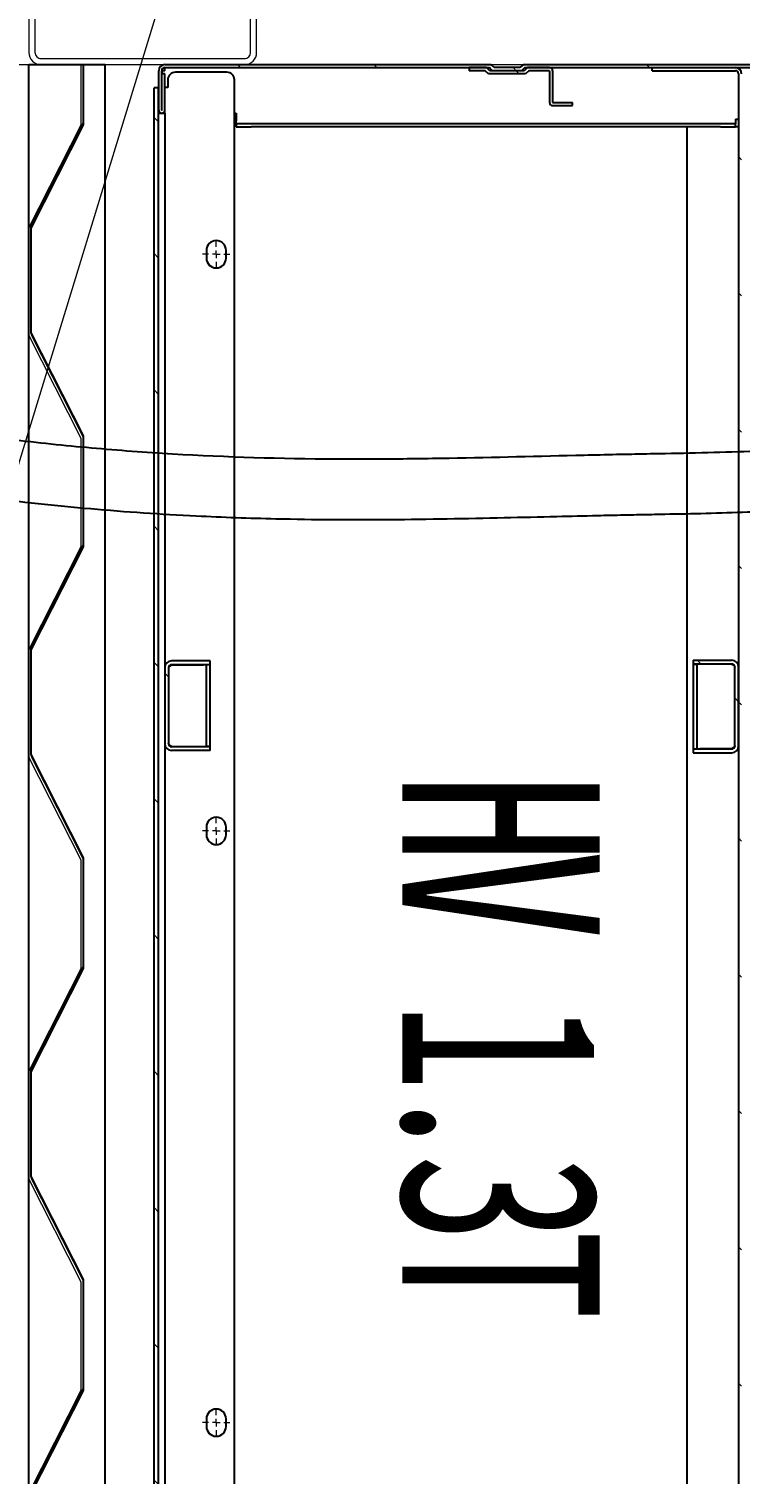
# Model space of a CAD drawing. Header units: millimetres. Extents: x 55614 to 110757, y -66981 to -47484.
# Drawn here: x 67512 to 67980, y -59924 to -58971 of the extents above; entities that cross this region are included whole.
import ezdxf

# ---------------------------------------------------------------- set-up
doc = ezdxf.new("R2010")
doc.units = ezdxf.units.MM
doc.linetypes.add('CENTER2', pattern=[28.574999, 19.049999, -3.175, 3.175, -3.175])
doc.layers.get('0').update_dxf_attribs({"lineweight": 15})
for name, color, linetype, lineweight in [('CO', 7, 'Continuous', 9), ('THICK', 7, 'Continuous', 0), ('中心线', 1, 'CENTER2', 18), ('标注', 1, 'Continuous', 18)]:
    doc.layers.add(name, color=color, linetype=linetype, lineweight=lineweight)
doc.styles.get("Standard").update_dxf_attribs({"font": 'isocp.shx', "width": 0.707, "bigfont": 'hztxt.shx'})
doc.styles.add('标准', font='simsun.ttc', dxfattribs={"width": 0.667})
doc.dimstyles.new('DJ', dxfattribs={"dimtxt": 75, "dimasz": 75, "dimexe": 20, "dimexo": 0, "dimgap": 20, "dimtad": 1, "dimdec": 1, "dimtxsty": 'Standard', "dimcen": 10, "dimclrd": 95, "dimclre": 95, "dimclrt": 95, "dimadec": 0, "dimazin": 0, "dimtfac": 1, "dimtdec": 1, "dimtmove": 1, "dimatfit": 3, "dimfxl": 1, "dimlwd": 13, "dimlwe": 15, "dimarcsym": 0})
pattern_1 = [(135, (13800.79, -83364.82), (-44.9013, -44.9013), [])]

# ---------------------------------------------------------------- blocks, each defined once
blk = doc.blocks.new('SW_CENTERMARKSYMBOL_8')
at = {"layer": '中心线', "color": 0}
for p, q in [((-5, 0), (-9, 0)), ((0, 0), (-2.5, 0)), ((0, 5), (0, 9)), ((0, 0), (0, 2.5)), ((0, 0), (0, -2.5)), ((0, 0), (2.5, 0)), ((5, 0), (9, 0)), ((0, -5), (0, -9))]:
    blk.add_line(p, q, dxfattribs=at)
blk = doc.blocks.new('SW_CENTERMARKSYMBOL_9')
at = {"layer": '中心线', "color": 0}
for p, q in [((-5, 0), (-9, 0)), ((0, 0), (-2.5, 0)), ((0, 5), (0, 9)), ((0, 0), (0, 2.5)), ((0, 0), (0, -2.5)), ((0, 0), (2.5, 0)), ((5, 0), (9, 0)), ((0, -5), (0, -9))]:
    blk.add_line(p, q, dxfattribs=at)
blk = doc.blocks.new('SW_CENTERMARKSYMBOL_10')
at = {"layer": '中心线', "color": 0}
for p, q in [((-5, 0), (-9, 0)), ((0, 0), (-2.5, 0)), ((0, 5), (0, 9)), ((0, 0), (0, 2.5)), ((0, 0), (0, -2.5)), ((0, 0), (2.5, 0)), ((5, 0), (9, 0)), ((0, -5), (0, -9))]:
    blk.add_line(p, q, dxfattribs=at)
blk = doc.blocks.new('DERYTY65Y65')
at = {"linetype": 'Continuous', "lineweight": 18}
h = blk.add_hatch(dxfattribs=at)
h.set_pattern_fill('ANSI31', scale=20, angle=90, style=0)
h.set_pattern_definition(pattern_1)
edge = h.paths.add_edge_path(flags=0)
edge.add_line((11551.9, -81039.87), (11337.16, -81039.87))
edge.add_arc((11337.16, -81043.87), 4, 90, 180)
edge.add_line((11333.16, -81043.87), (11333.16, -81069.82))
edge.add_arc((11335.21, -81069.82), 2.05, 180, 0)
edge.add_line((11337.26, -81069.82), (11337.26, -81045.87))
edge.add_line((11337.26, -81045.87), (11335.26, -81045.87))
edge.add_line((11335.26, -81045.87), (11335.26, -81069.82))
edge.add_arc((11335.21, -81069.82), 0.05, 180, 360, ccw=False)
edge.add_line((11335.16, -81069.82), (11335.16, -81043.87))
edge.add_arc((11337.16, -81043.87), 2, 90, 180, ccw=False)
edge.add_line((11337.16, -81041.87), (11550.98, -81041.87))
edge.add_spline(control_points=[(11550.98, -81041.87), (11551.65, -81042.47), (11552.32, -81043.08), (11553, -81043.67), (11553.08, -81043.74), (11553.15, -81043.8), (11553.22, -81043.87)], knot_values=[0.0223, 0.0223, 0.0223, 0.0223, 0.025009, 0.025009, 0.025009, 0.025303, 0.025303, 0.025303, 0.025303], weights=[1, 1, 1, 1, 1, 1, 1], degree=3, periodic=0)
edge.add_line((11553.22, -81043.87), (11572.09, -81043.87))
edge.add_spline(control_points=[(11572.09, -81043.87), (11572.85, -81043.21), (11573.59, -81042.54), (11574.33, -81041.87)], knot_values=[0.04764, 0.04764, 0.04764, 0.04764, 0.050712, 0.050712, 0.050712, 0.050712], weights=[1, 1, 1, 1], degree=3, periodic=0)
edge.add_line((11574.33, -81041.87), (12133.98, -81041.87))
edge.add_spline(control_points=[(12133.98, -81041.87), (12134.65, -81042.47), (12135.32, -81043.08), (12136, -81043.67), (12136.08, -81043.74), (12136.15, -81043.8), (12136.22, -81043.87)], knot_values=[0.0223, 0.0223, 0.0223, 0.0223, 0.025009, 0.025009, 0.025009, 0.025303, 0.025303, 0.025303, 0.025303], weights=[1, 1, 1, 1, 1, 1, 1], degree=3, periodic=0)
edge.add_line((12136.22, -81043.87), (12155.09, -81043.87))
edge.add_spline(control_points=[(12155.09, -81043.87), (12155.85, -81043.21), (12156.59, -81042.54), (12157.33, -81041.87)], knot_values=[0.04764, 0.04764, 0.04764, 0.04764, 0.050712, 0.050712, 0.050712, 0.050712], weights=[1, 1, 1, 1], degree=3, periodic=0)
edge.add_line((12157.33, -81041.87), (12243.66, -81041.87))
edge.add_arc((12243.66, -81043.87), 2, 0, 90, ccw=False)
edge.add_line((12245.66, -81043.87), (12245.66, -81056.37))
edge.add_line((12245.66, -81056.37), (12247.66, -81056.37))
edge.add_line((12247.66, -81056.37), (12247.66, -81043.87))
edge.add_arc((12243.66, -81043.87), 4, 0, 90)
edge.add_line((12243.66, -81039.87), (12156.42, -81039.87))
edge.add_spline(control_points=[(12156.42, -81039.87), (12155.66, -81040.54), (12154.9, -81041.21), (12154.13, -81041.87)], knot_values=[0.020922, 0.020922, 0.020922, 0.020922, 0.023961, 0.023961, 0.023961, 0.023961], weights=[1, 1, 1, 1], degree=3, periodic=0)
edge.add_line((12154.13, -81041.87), (12137.19, -81041.87))
edge.add_spline(control_points=[(12137.19, -81041.87), (12136.41, -81041.21), (12135.65, -81040.54), (12134.9, -81039.87)], knot_values=[0.043156, 0.043156, 0.043156, 0.043156, 0.0461, 0.0461, 0.0461, 0.0461], weights=[1, 1, 1, 1], degree=3, periodic=0)
edge.add_line((12134.9, -81039.87), (11573.42, -81039.87))
edge.add_spline(control_points=[(11573.42, -81039.87), (11572.66, -81040.54), (11571.9, -81041.21), (11571.13, -81041.87)], knot_values=[0.020922, 0.020922, 0.020922, 0.020922, 0.023961, 0.023961, 0.023961, 0.023961], weights=[1, 1, 1, 1], degree=3, periodic=0)
edge.add_line((11571.13, -81041.87), (11554.19, -81041.87))
edge.add_spline(control_points=[(11554.19, -81041.87), (11553.41, -81041.21), (11552.65, -81040.54), (11551.9, -81039.87)], knot_values=[0.043156, 0.043156, 0.043156, 0.043156, 0.0461, 0.0461, 0.0461, 0.0461], weights=[1, 1, 1, 1], degree=3, periodic=0)
h = blk.add_hatch(dxfattribs=at)
h.set_pattern_fill('ANSI31', scale=20, angle=90, style=0)
h.set_pattern_definition(pattern_1)
edge = h.paths.add_edge_path(flags=0)
edge.add_line((11592.66, -81064.87), (11592.66, -81043.87))
edge.add_arc((11590.66, -81043.87), 2, 0, 90)
edge.add_line((11590.66, -81041.87), (11576.15, -81041.87))
edge.add_spline(control_points=[(11576.15, -81041.87), (11575.43, -81042.54), (11574.7, -81043.21), (11573.97, -81043.87)], knot_values=[0.025059, 0.025059, 0.025059, 0.025059, 0.028016, 0.028016, 0.028016, 0.028016], weights=[1, 1, 1, 1], degree=3, periodic=0)
edge.add_line((11573.97, -81043.87), (11551.34, -81043.87))
edge.add_spline(control_points=[(11551.34, -81043.87), (11550.61, -81043.21), (11549.89, -81042.54), (11549.17, -81041.87)], knot_values=[0.05503, 0.05503, 0.05503, 0.05503, 0.057958, 0.057958, 0.057958, 0.057958], weights=[1, 1, 1, 1], degree=3, periodic=0)
edge.add_line((11549.17, -81041.87), (11537.66, -81041.87))
edge.add_line((11537.66, -81041.87), (11537.66, -81043.87))
edge.add_line((11537.66, -81043.87), (11548.28, -81043.87))
edge.add_spline(control_points=[(11548.28, -81043.87), (11548.99, -81044.54), (11549.71, -81045.2), (11550.43, -81045.87)], knot_values=[0.026448, 0.026448, 0.026448, 0.026448, 0.029389, 0.029389, 0.029389, 0.029389], weights=[1, 1, 1, 1], degree=3, periodic=0)
edge.add_line((11550.43, -81045.87), (11574.88, -81045.87))
edge.add_spline(control_points=[(11574.88, -81045.87), (11575.6, -81045.2), (11576.32, -81044.54), (11577.03, -81043.87)], knot_values=[0.059113, 0.059113, 0.059113, 0.059113, 0.062071, 0.062071, 0.062071, 0.062071], weights=[1, 1, 1, 1], degree=3, periodic=0)
edge.add_line((11577.03, -81043.87), (11590.66, -81043.87))
edge.add_line((11590.66, -81043.87), (11590.66, -81064.87))
edge.add_arc((11592.66, -81064.87), 2, 180, 270)
edge.add_line((11592.66, -81066.87), (11605.66, -81066.87))
edge.add_line((11605.66, -81066.87), (11605.66, -81064.87))
edge.add_line((11605.66, -81064.87), (11592.66, -81064.87))
h = blk.add_hatch(dxfattribs=at)
h.set_pattern_fill('ANSI31', scale=20, angle=90, style=0)
h.set_pattern_definition(pattern_1)
edge = h.paths.add_edge_path(flags=0)
edge.add_line((11713.16, -81041.87), (11658.16, -81041.87))
edge.add_line((11658.16, -81041.87), (11658.16, -81043.87))
edge.add_line((11658.16, -81043.87), (11713.16, -81043.87))
edge.add_arc((11713.16, -81045.87), 2, 360, 90, ccw=False)
edge.add_line((11715.16, -81045.87), (11715.16, -82433.87))
edge.add_arc((11713.16, -82433.87), 2, 270, 360, ccw=False)
edge.add_line((11713.16, -82435.87), (11658.16, -82435.87))
edge.add_line((11658.16, -82435.87), (11658.16, -82437.87))
edge.add_line((11658.16, -82437.87), (11713.16, -82437.87))
edge.add_arc((11713.16, -82433.87), 4, 270, 360)
edge.add_line((11717.16, -82433.87), (11717.16, -81045.87))
edge.add_arc((11713.16, -81045.87), 4, 0, 90)
h = blk.add_hatch(dxfattribs=at)
h.set_pattern_fill('ANSI31', scale=20, angle=90, style=0)
h.set_pattern_definition(pattern_1)
h.paths.add_polyline_path([(11333.06, -82424.6), (11333.06, -81055.13), (11330.06, -81055.13), (11330.06, -82424.6)], flags=0)
h = blk.add_hatch(dxfattribs=at)
h.set_pattern_fill('ANSI31', scale=20, angle=90, style=0)
h.set_pattern_definition(pattern_1)
edge = h.paths.add_edge_path(flags=0)
edge.add_line((11367.16, -81432.87), (11341.66, -81432.87))
edge.add_arc((11341.66, -81437.37), 4.5, 90, 180)
edge.add_line((11337.16, -81437.37), (11337.16, -81487.37))
edge.add_arc((11341.66, -81487.37), 4.5, 180, 270)
edge.add_line((11341.66, -81491.87), (11367.16, -81491.87))
edge.add_line((11367.16, -81491.87), (11367.16, -81489.37))
edge.add_line((11367.16, -81489.37), (11341.66, -81489.37))
edge.add_arc((11341.66, -81487.37), 2, 180, 270, ccw=False)
edge.add_line((11339.66, -81487.37), (11339.66, -81437.37))
edge.add_arc((11341.66, -81437.37), 2, 90, 180, ccw=False)
edge.add_line((11341.66, -81435.37), (11367.16, -81435.37))
edge.add_line((11367.16, -81435.37), (11367.16, -81432.87))
h = blk.add_hatch(dxfattribs=at)
h.set_pattern_fill('ANSI31', scale=20, angle=90, style=0)
h.set_pattern_definition(pattern_1)
edge = h.paths.add_edge_path(flags=0)
edge.add_line((11685.16, -81493.37), (11710.66, -81493.37))
edge.add_arc((11710.66, -81488.87), 4.5, 270, 0)
edge.add_line((11715.16, -81488.87), (11715.16, -81436.87))
edge.add_arc((11710.66, -81436.87), 4.5, 0, 90)
edge.add_line((11710.66, -81432.37), (11685.16, -81432.37))
edge.add_line((11685.16, -81432.37), (11685.16, -81434.87))
edge.add_line((11685.16, -81434.87), (11710.66, -81434.87))
edge.add_arc((11710.66, -81436.87), 2, 360, 90, ccw=False)
edge.add_line((11712.66, -81436.87), (11712.66, -81488.87))
edge.add_arc((11710.66, -81488.87), 2, 270, 360, ccw=False)
edge.add_line((11710.66, -81490.87), (11685.16, -81490.87))
edge.add_line((11685.16, -81490.87), (11685.16, -81493.37))
at = {"color": 7, "linetype": 'Continuous', "lineweight": 25}
for p, q in [((11337.16, -81039.87), (11551.9, -81039.87)), ((11337.16, -81041.87), (11550.98, -81041.87)), ((11337.16, -81043.87), (11337.16, -81041.87)), ((11537.66, -81041.87), (11537.66, -81043.87)), ((11549.17, -81041.87), (11537.66, -81041.87)), ((11551.34, -81043.87), (11549.17, -81041.87)), ((11554.19, -81041.87), (11551.9, -81039.87)), ((11571.13, -81041.87), (11554.19, -81041.87)), ((11573.42, -81039.87), (11571.13, -81041.87)), ((11574.33, -81041.87), (11572.09, -81043.87)), ((11573.42, -81039.87), (12134.9, -81039.87)), ((11576.15, -81041.87), (11573.97, -81043.87)), ((11574.33, -81041.87), (12133.98, -81041.87)), ((11590.66, -81041.87), (11576.15, -81041.87)), ((11658.16, -81043.87), (11658.16, -81041.87)), ((11658.16, -81041.87), (11713.16, -81041.87)), ((11333.16, -81069.82), (11333.16, -81043.87)), ((11335.16, -81069.82), (11335.16, -81043.87)), ((11335.26, -81043.87), (11335.26, -81045.87)), ((11337.16, -81043.87), (11335.26, -81043.87)), ((11335.26, -81069.82), (11335.26, -81045.87)), ((11337.26, -81045.87), (11335.26, -81045.87)), ((11337.26, -81069.82), (11337.26, -81045.87)), ((11339.16, -81049.87), (11339.16, -81054.87)), ((11378.06, -81044.87), (11344.16, -81044.87)), ((11383.06, -82429.87), (11383.06, -81049.87)), ((11548.28, -81043.87), (11537.66, -81043.87)), ((11550.43, -81045.87), (11548.28, -81043.87)), ((11574.88, -81045.87), (11550.43, -81045.87)), ((11573.97, -81043.87), (11551.34, -81043.87)), ((11572.09, -81043.87), (11553.22, -81043.87)), ((11577.03, -81043.87), (11574.88, -81045.87)), ((11590.66, -81043.87), (11577.03, -81043.87)), ((11590.66, -81043.87), (11590.66, -81064.87)), ((11592.66, -81043.87), (11592.66, -81064.87)), ((11658.16, -81043.87), (11713.16, -81043.87)), ((11715.16, -81045.87), (11715.16, -82433.87)), ((11330.06, -82424.6), (11330.06, -81055.13)), ((11333.06, -81055.13), (11330.06, -81055.13)), ((11333.06, -82424.6), (11333.06, -81055.13)), ((11335.16, -81054.87), (11335.26, -81054.87)), ((11339.16, -81054.87), (11337.26, -81054.87)), ((11333.16, -81071.87), (11333.16, -81069.82)), ((11337.16, -81071.87), (11337.16, -81070.45)), ((11592.66, -81064.87), (11605.66, -81064.87)), ((11592.66, -81066.87), (11605.66, -81066.87)), ((11605.66, -81066.87), (11605.66, -81064.87)), ((11333.06, -81071.87), (11333.16, -81071.87)), ((11333.38, -81071.87), (11333.16, -81071.87)), ((11333.38, -81071.87), (11337.16, -81071.87)), ((11335.16, -81071.87), (11335.16, -81071.87)), ((11337.16, -81071.87), (11337.16, -81437.37)), ((11383.06, -81071.87), (11384.16, -81071.87)), ((11384.16, -81071.87), (11384.16, -81076.87)), ((11384.16, -81078.87), (11384.16, -81076.87)), ((11384.16, -81078.87), (11384.16, -81080.87)), ((11394.16, -81078.87), (11384.16, -81078.87)), ((11703.16, -81078.87), (11394.16, -81078.87)), ((11713.16, -81078.87), (11703.16, -81078.87)), ((11713.16, -81075.87), (11715.16, -81075.87)), ((11713.16, -81075.87), (11713.16, -81076.87)), ((11713.16, -81076.87), (11713.16, -81078.87)), ((11713.16, -81080.87), (11713.16, -81078.87)), ((11384.16, -81080.87), (11394.16, -81080.87)), ((11703.16, -81080.87), (11394.16, -81080.87)), ((11681.16, -81080.87), (11681.16, -82398.87)), ((11703.16, -81080.87), (11713.16, -81080.87)), ((11715.16, -81080.87), (11713.16, -81080.87)), ((11364.56, -81162.37), (11364.56, -81167.37)), ((11377.56, -81167.37), (11377.56, -81162.37)), ((11367.16, -81432.87), (11341.66, -81432.87)), ((11367.16, -81435.37), (11367.16, -81432.87)), ((11685.16, -81432.37), (11685.16, -81434.87)), ((11685.16, -81432.37), (11710.66, -81432.37)), ((11337.16, -81437.37), (11337.16, -81487.37)), ((11339.66, -81437.37), (11339.66, -81487.37)), ((11367.16, -81435.37), (11341.66, -81435.37)), ((11341.66, -81435.47), (11362.66, -81435.47)), ((11364.66, -81435.47), (11362.66, -81435.47)), ((11367.16, -81435.47), (11364.66, -81435.47)), ((11364.66, -81489.27), (11364.66, -81435.47)), ((11367.16, -81489.27), (11367.16, -81435.47)), ((11685.16, -81434.87), (11710.66, -81434.87)), ((11685.16, -81434.97), (11685.16, -81490.77)), ((11685.16, -81434.97), (11687.66, -81434.97)), ((11687.66, -81434.97), (11687.66, -81490.77)), ((11689.66, -81434.97), (11687.66, -81434.97)), ((11710.66, -81434.97), (11689.66, -81434.97)), ((11710.66, -81434.97), (11711.82, -81435.29)), ((11712.66, -81488.87), (11712.66, -81436.87)), ((11715.16, -81488.87), (11715.16, -81436.87)), ((11337.16, -81487.37), (11337.16, -82012.37)), ((11341.66, -81489.27), (11340.49, -81488.95)), ((11341.66, -81489.27), (11362.66, -81489.27)), ((11367.16, -81489.37), (11341.66, -81489.37)), ((11362.66, -81489.27), (11364.66, -81489.27)), ((11367.16, -81489.27), (11364.66, -81489.27)), ((11367.16, -81491.87), (11367.16, -81489.37)), ((11367.16, -81491.87), (11341.66, -81491.87)), ((11685.16, -81490.77), (11687.66, -81490.77)), ((11685.16, -81490.87), (11685.16, -81493.37)), ((11685.16, -81490.87), (11710.66, -81490.87)), ((11685.16, -81493.37), (11710.66, -81493.37)), ((11687.66, -81490.77), (11689.66, -81490.77)), ((11710.66, -81490.77), (11689.66, -81490.77)), ((11364.56, -81542.37), (11364.56, -81547.37)), ((11377.56, -81547.37), (11377.56, -81542.37)), ((11364.56, -81932.37), (11364.56, -81937.37)), ((11377.56, -81937.37), (11377.56, -81932.37))]:
    blk.add_line(p, q, dxfattribs=at)
for centre, radius, start, end in [((11337.16, -81043.87), 4, 90, 180), ((11337.16, -81043.87), 2, 90, 180), ((11590.66, -81043.87), 2, 0, 90), ((11713.16, -81045.87), 4, 0, 90), ((11344.16, -81049.87), 5, 90, 180), ((11378.06, -81049.87), 5, 0, 90), ((11713.16, -81045.87), 2, 0, 90), ((11335.21, -81069.82), 2.05, 180, 0), ((11335.21, -81069.82), 0.05, 180, 0), ((11592.66, -81064.87), 2, 180, 270), ((11371.06, -81162.37), 6.5, 0, 180), ((11371.06, -81167.37), 6.5, 180, 0), ((11341.66, -81437.37), 4.5, 90, 180), ((11710.66, -81436.87), 4.5, 0, 90), ((11341.66, -81437.37), 2, 90, 180), ((11710.66, -81436.87), 2, 0, 90), ((11341.66, -81487.37), 4.5, 180, 270), ((11341.66, -81487.37), 2, 180, 270), ((11710.66, -81488.87), 2, 270, 0), ((11710.66, -81488.87), 4.5, 270, 0), ((11371.06, -81542.37), 6.5, 0, 180), ((11371.06, -81547.37), 6.5, 180, 0), ((11371.06, -81932.37), 6.5, 0, 180), ((11371.06, -81937.37), 6.5, 180, 0)]:
    blk.add_arc(centre, radius, start, end, dxfattribs=at)
for points, knots in [([(11553.22, -81043.87), (11553.15, -81043.8), (11552.39, -81043.14), (11551.65, -81042.47), (11550.98, -81041.87)], [0, 0, 0, 0, 0.097902, 1, 1, 1, 1]), ([(11339.66, -81437.37), (11339.69, -81437.19), (11339.77, -81436.85), (11340.28, -81436.36), (11340.94, -81435.9), (11341.43, -81435.61), (11341.66, -81435.47)], [0, 0, 0, 0, 0.278543, 0.529935, 0.78122, 1, 1, 1, 1]), ([(11340.49, -81435.79), (11340.62, -81435.75), (11340.99, -81435.64), (11341.39, -81435.54), (11341.66, -81435.47)], [0, 0, 0, 0, 0.3464692, 1, 1, 1, 1]), ([(11710.66, -81434.97), (11710.95, -81435.14), (11711.51, -81435.48), (11712.17, -81435.97), (11712.58, -81436.43), (11712.63, -81436.73), (11712.66, -81436.87)], [0, 0, 0, 0, 0.27855, 0.529902, 0.781236, 1, 1, 1, 1]), ([(11341.66, -81489.27), (11341.36, -81489.09), (11340.81, -81488.75), (11340.14, -81488.26), (11339.73, -81487.8), (11339.68, -81487.51), (11339.66, -81487.37)], [0, 0, 0, 0, 0.278564, 0.529927, 0.78123, 1, 1, 1, 1]), ([(11712.66, -81488.87), (11712.62, -81489.04), (11712.55, -81489.38), (11712.03, -81489.87), (11711.38, -81490.33), (11710.89, -81490.63), (11710.66, -81490.77)], [0, 0, 0, 0, 0.278559, 0.529936, 0.781234, 1, 1, 1, 1]), ([(11711.82, -81490.45), (11711.69, -81490.48), (11711.32, -81490.59), (11710.92, -81490.7), (11710.66, -81490.77)], [0, 0, 0, 0, 0.346375, 1, 1, 1, 1])]:
    blk.add_open_spline(points, degree=3, knots=knots, dxfattribs=at)
at = {"layer": '中心线', "rotation": 90}
for name, p in [('SW_CENTERMARKSYMBOL_10', (11371.06, -81164.87)), ('SW_CENTERMARKSYMBOL_9', (11371.06, -81544.87)), ('SW_CENTERMARKSYMBOL_8', (11371.06, -81934.87))]:
    blk.add_blockref(name, p, dxfattribs=at)

msp = doc.modelspace()

# ---------------------------------------------------------------- linework, layer by layer
at = {"layer": 'CO'}
msp.add_lwpolyline([(68541.628, -58894.951), (62854.628, -58894.951), (62854.628, -58994.951), (68541.628, -58994.951)], close=True, dxfattribs=at)
for points in [[(67519.629, -58994.951), (67653.629, -58994.951, 0.4142136), (67661.629, -58986.951), (67661.629, -58902.951, 0.4142136), (67653.629, -58894.951), (67519.629, -58894.951, 0.4142136), (67511.629, -58902.951), (67511.629, -58986.951, 0.4142136)], [(67519.629, -58990.951), (67653.629, -58990.951, 0.4142136), (67657.629, -58986.951), (67657.629, -58902.951, 0.4142136), (67653.629, -58898.951), (67519.629, -58898.951, 0.4142136), (67515.629, -58902.951), (67515.629, -58986.951, 0.4142136)]]:
    msp.add_lwpolyline(points, format="xyb", close=True, dxfattribs=at)
for points in [[(67546.129, -60110.951), (67546.129, -60075.309), (67511.629, -60007.309), (67511.629, -59971.951), (67511.629, -59936.592), (67546.129, -59868.592), (67546.129, -59797.309), (67511.629, -59729.309), (67511.629, -59693.951), (67511.629, -59658.592), (67546.129, -59590.592), (67546.129, -59519.309), (67511.629, -59451.309), (67511.629, -59415.951), (67511.629, -59380.592), (67546.129, -59312.592), (67546.129, -59241.309), (67511.629, -59173.309), (67511.629, -59102.592), (67546.129, -59034.592), (67546.129, -58994.951)], [(67547.629, -58994.951), (67547.629, -59034.951), (67513.129, -59102.951), (67513.129, -59172.951), (67547.629, -59240.951), (67547.629, -59312.951), (67513.129, -59380.951), (67513.129, -59415.951), (67513.129, -59450.951), (67547.629, -59518.951), (67547.629, -59590.951), (67513.129, -59658.951), (67513.129, -59693.951), (67513.129, -59728.951), (67547.629, -59796.951), (67547.629, -59868.951), (67513.129, -59936.951), (67513.129, -59971.951), (67513.129, -60006.951), (67547.629, -60074.951), (67547.629, -60110.951)]]:
    msp.add_lwpolyline(points, dxfattribs=at)
at = {"layer": 'THICK', "lineweight": -3}
msp.add_lwpolyline([(67511.629, -58994.951), (67561.629, -58994.951), (67561.629, -61226.951), (67511.629, -61226.951)], close=True, dxfattribs=at)
msp.add_lwpolyline([(67547.629, -60109.648), (67547.629, -60073.648), (67513.129, -60005.648), (67513.129, -59970.648), (67513.129, -59935.648), (67547.629, -59867.648), (67547.629, -59795.648), (67513.129, -59727.648), (67513.129, -59692.648), (67513.129, -59657.648), (67547.629, -59589.648), (67547.629, -59517.648), (67513.129, -59449.648), (67513.129, -59414.648), (67513.129, -59379.648), (67547.629, -59311.648), (67547.629, -59239.648), (67513.129, -59171.648), (67513.129, -59101.648), (67547.629, -59033.648), (67547.629, -58994.951), (67561.629, -58994.951), (67561.629, -61226.951)], dxfattribs=at)
at = {"layer": 'THICK', "color": 112, "lineweight": -3}
for points, knots in [([(65858.45, -59134.111), (65891.608, -59125.38), (65924.94, -59116.601), (65992.147, -59100.853), (66026.024, -59093.884), (66068.118, -59087.643), (66075.985, -59086.579), (66091.747, -59084.675), (66099.633, -59083.834), (66123.304, -59081.625), (66139.101, -59080.57), (66186.518, -59078.488), (66218.165, -59078.546), (66281.433, -59080.667), (66313.055, -59082.73), (66363.827, -59086.962), (66383.013, -59088.774), (66418.302, -59092.322), (66434.413, -59094.025), (66463.944, -59097.196), (66477.372, -59098.656), (66499.982, -59101.092), (66509.178, -59102.074), (66527.57, -59104.023), (66536.763, -59104.989), (66564.335, -59107.868), (66582.706, -59109.762), (66637.789, -59115.411), (66674.469, -59119.133), (66784.39, -59130.503), (66857.511, -59138.356), (66950.364, -59149.852), (66970.237, -59152.402), (67029.822, -59160.369), (67069.501, -59166.106), (67125.919, -59175.086), (67142.696, -59177.861), (67172.698, -59183.029), (67185.927, -59185.379), (67207.654, -59189.367), (67216.153, -59190.96), (67233.126, -59194.195), (67241.604, -59195.836), (67267.012, -59200.802), (67283.919, -59204.169), (67334.57, -59214.221), (67368.246, -59220.853), (67417.535, -59229.602), (67433.16, -59232.235), (67461.306, -59236.617), (67473.825, -59238.438), (67495.184, -59241.276), (67504.025, -59242.37), (67521.736, -59244.407), (67530.605, -59245.349), (67557.242, -59247.957), (67575.043, -59249.404), (67628.534, -59252.943), (67664.313, -59254.233), (67714.812, -59254.826), (67729.529, -59254.849), (67759.003, -59254.678), (67773.757, -59254.484), (67818.08, -59253.71), (67847.712, -59252.934), (67884.51, -59252.086), (67891.574, -59251.929), (67904.015, -59251.669), (67909.391, -59251.564), (67920.122, -59251.361), (67925.48, -59251.263), (67941.528, -59250.957), (67952.192, -59250.738), (67984.063, -59249.873), (68005.148, -59249.019), (68033.595, -59246.904), (68041.145, -59246.249), (68052.51, -59245.091), (68056.347, -59244.67), (68064.012, -59243.764), (68067.846, -59243.279), (68079.358, -59241.736), (68087.043, -59240.59), (68110.139, -59236.881), (68125.589, -59234.043), (68150.792, -59229.188), (68160.498, -59227.263), (68170.24, -59225.332)], [0, 0, 0, 0, 102.2219948, 102.2219948, 204.4439897, 204.4439897, 227.8550225, 227.8550225, 251.2660553, 251.2660553, 298.0881209, 298.0881209, 391.7322522, 391.7322522, 485.3763834, 485.3763834, 542.359112, 542.359112, 590.3524072, 590.3524072, 630.4819696, 630.4819696, 658.0408344, 658.0408344, 685.5996991, 685.5996991, 740.7174286, 740.7174286, 850.9528877, 850.9528877, 1071.4238057, 1071.4238057, 1131.5028123, 1131.5028123, 1251.6608255, 1251.6608255, 1302.5451771, 1302.5451771, 1342.7043283, 1342.7043283, 1368.5240129, 1368.5240129, 1394.3436975, 1394.3436975, 1445.9830666, 1445.9830666, 1549.2618049, 1549.2618049, 1597.2141119, 1597.2141119, 1635.6180528, 1635.6180528, 1662.6995418, 1662.6995418, 1689.7810307, 1689.7810307, 1743.9440086, 1743.9440086, 1852.2699644, 1852.2699644, 1896.7936971, 1896.7936971, 1941.3174298, 1941.3174298, 2030.3648952, 2030.3648952, 2051.4967644, 2051.4967644, 2067.5469693, 2067.5469693, 2083.5971741, 2083.5971741, 2115.6975837, 2115.6975837, 2179.898403, 2179.898403, 2203.2131156, 2203.2131156, 2215.1400037, 2215.1400037, 2227.0668917, 2227.0668917, 2250.9206678, 2250.9206678, 2298.6282199, 2298.6282199, 2328.3659009, 2328.3659009, 2328.3659009, 2328.3659009]), ([(65868.635, -59172.792), (65901.407, -59164.163), (65934.008, -59155.582), (65999.029, -59140.303), (66031.447, -59133.606), (66070.991, -59127.639), (66078.133, -59126.648), (66097.21, -59124.262), (66109.179, -59123.037), (66133.196, -59121.071), (66145.242, -59120.331), (66181.483, -59118.764), (66205.784, -59118.591), (66273.807, -59119.98), (66317.784, -59123.014), (66393.197, -59129.859), (66424.522, -59133.179), (66467.515, -59137.818), (66479.13, -59139.079), (66505.753, -59141.941), (66520.746, -59143.528), (66550.7, -59146.665), (66565.663, -59148.215), (66610.513, -59152.833), (66640.359, -59155.868), (66729.736, -59165.025), (66789.108, -59171.2), (66871.706, -59180.593), (66895.11, -59183.345), (66965.225, -59191.952), (67011.838, -59198.157), (67075.331, -59207.596), (67092.321, -59210.219), (67125.571, -59215.566), (67141.831, -59218.281), (67171.098, -59223.366), (67184.109, -59225.698), (67214.237, -59231.274), (67231.375, -59234.582), (67265.709, -59241.321), (67282.902, -59244.752), (67334.592, -59254.994), (67369.199, -59261.756), (67418.024, -59270.247), (67432.052, -59272.567), (67458.39, -59276.619), (67470.69, -59278.388), (67494.556, -59281.528), (67506.106, -59282.914), (67529.223, -59285.434), (67540.794, -59286.57), (67575.528, -59289.62), (67598.716, -59291.18), (67639.36, -59293.179), (67656.814, -59293.8), (67686.846, -59294.501), (67699.431, -59294.682), (67724.572, -59294.842), (67737.125, -59294.822), (67774.737, -59294.542), (67799.75, -59294.062), (67836.305, -59293.238), (67847.883, -59292.959), (67868.353, -59292.471), (67877.248, -59292.261), (67891.9, -59291.933), (67897.661, -59291.808), (67907.925, -59291.6), (67912.431, -59291.513), (67921.463, -59291.344), (67925.985, -59291.26), (67939.57, -59291.003), (67948.651, -59290.821), (67975.956, -59290.143), (67994.242, -59289.517), (68021.25, -59287.936), (68029.933, -59287.328), (68045.832, -59285.979), (68053.047, -59285.278), (68064.024, -59284.05), (68067.782, -59283.601), (68075.276, -59282.648), (68079.016, -59282.145), (68090.21, -59280.567), (68097.643, -59279.421), (68119.856, -59275.77), (68134.553, -59273.055), (68158.816, -59268.375), (68168.434, -59266.469), (68178.018, -59264.569)], [0, 0, 0, 0, 101.0301131, 101.0301131, 202.0602262, 202.0602262, 224.3337435, 224.3337435, 261.5506334, 261.5506334, 298.7675233, 298.7675233, 373.2013031, 373.2013031, 506.1317598, 506.1317598, 600.0069051, 600.0069051, 634.7240254, 634.7240254, 679.5379173, 679.5379173, 724.3518093, 724.3518093, 813.9795932, 813.9795932, 993.235161, 993.235161, 1064.2486388, 1064.2486388, 1206.2755943, 1206.2755943, 1258.2396123, 1258.2396123, 1308.0679915, 1308.0679915, 1348.008542, 1348.008542, 1400.6183304, 1400.6183304, 1453.2281189, 1453.2281189, 1558.4476958, 1558.4476958, 1600.7062664, 1600.7062664, 1637.5527251, 1637.5527251, 1671.9911474, 1671.9911474, 1706.4295696, 1706.4295696, 1775.3064141, 1775.3064141, 1827.1335437, 1827.1335437, 1864.5304789, 1864.5304789, 1901.9274142, 1901.9274142, 1976.7212847, 1976.7212847, 2011.4344679, 2011.4344679, 2038.1372998, 2038.1372998, 2055.4424277, 2055.4424277, 2068.9825699, 2068.9825699, 2082.522712, 2082.522712, 2109.6029963, 2109.6029963, 2163.7635649, 2163.7635649, 2189.3728322, 2189.3728322, 2210.618282, 2210.618282, 2221.6797118, 2221.6797118, 2232.7411417, 2232.7411417, 2254.8640014, 2254.8640014, 2299.1097209, 2299.1097209, 2328.3659009, 2328.3659009, 2328.3659009, 2328.3659009])]:
    msp.add_open_spline(points, degree=3, knots=knots, dxfattribs=at)

# ---------------------------------------------------------------- block references
at = {"layer": 'THICK', "lineweight": -3}
msp.add_blockref('DERYTY65Y65', (56263.972, 22044.916), dxfattribs=at)

# ---------------------------------------------------------------- texts
at = {"layer": '标注', "color": 1, "lineweight": 0, "insert": (67755.532, -59462.35), "char_height": 130, "width": 491.32789, "attachment_point": 7, "rotation": 270, "style": '标准'}
msp.add_mtext('{\\T0.8;HV 1.3T}', dxfattribs=at)

# ---------------------------------------------------------------- leaders
at = {"layer": 'THICK', "lineweight": -3}
msp.add_leader([(67263.335, -60047.868), (67749.414, -58458.542), (68809.543, -58458.542)], dimstyle='DJ', override={"dimtad": 0, "dimfxl": 1.25, "dimarcsym": 1}, dxfattribs=at)

doc.saveas('drawing.dxf')
